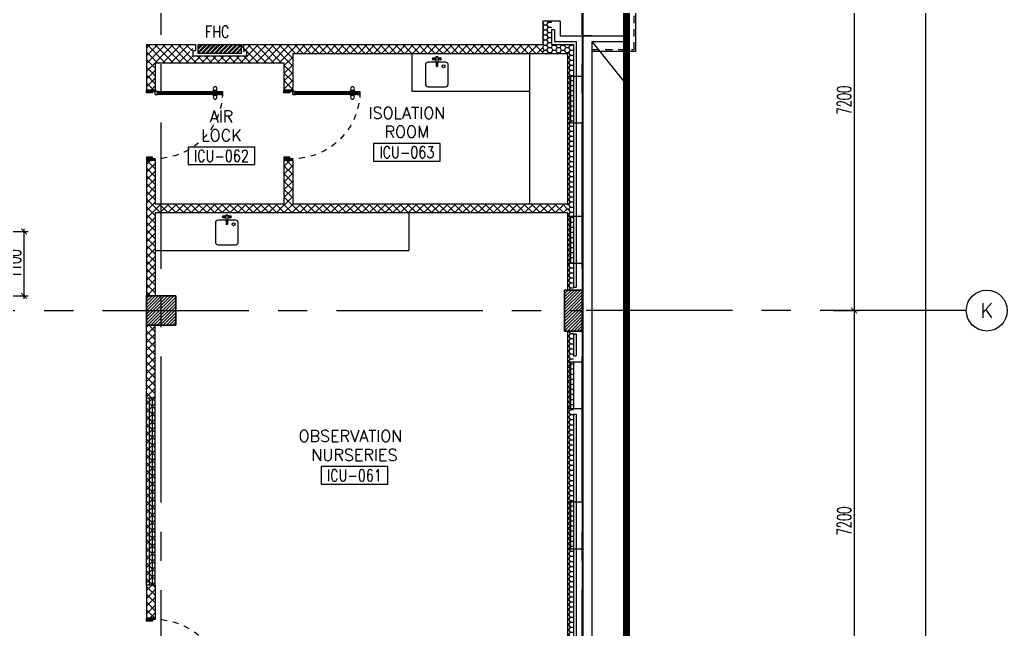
# Model space of a CAD drawing. Extents: x 275967.8 to 276060, y 57291.9 to 57371.4.
# Drawn here: x 276043.16 to 276060.05, y 57337.73 to 57348.16 of the extents above; entities that cross this region are included whole.
import ezdxf
from ezdxf.enums import TextEntityAlignment as Align

# ---------------------------------------------------------------- set-up
doc = ezdxf.new("R2010")
doc.units = 0
doc.header["$MEASUREMENT"] = 0
doc.header["$PDMODE"] = 34
for name, pattern in [('CENTER2', [1.125, 0.75, -0.125, 0.125, -0.125]), ('CENTERX2', [4, 2.5, -0.5, 0.5, -0.5]), ('HIDDEN', [0.375, 0.25, -0.125]), ('HIDDEN2', [0.1875, 0.125, -0.0625])]:
    doc.linetypes.add(name, pattern=pattern)
doc.layers.get('0').update_dxf_attribs({"linetype": 'CONTINUOUS'})
doc.layers.get('DEFPOINTS').update_dxf_attribs({"linetype": 'CONTINUOUS'})
for name, color, linetype in [('AX-CR', 2, 'CONTINUOUS'), ('AX-DIM', 4, 'CONTINUOUS'), ('AX-TXT', 2, 'CONTINUOUS'), ('AXES', 11, 'CENTERX2'), ('COL', 5, 'CONTINUOUS'), ('DOOR', 7, 'CONTINUOUS'), ('ELEV', 2, 'CONTINUOUS'), ('FHC', 2, 'CONTINUOUS'), ('HAT', 8, 'CONTINUOUS'), ('INSUL', 4, 'CONTINUOUS'), ('NON-MEDICAL', 5, 'CONTINUOUS'), ('RM-BOX', 4, 'CONTINUOUS'), ('RM-NAME', 2, 'CONTINUOUS'), ('RM-NO', 2, 'CONTINUOUS'), ('ROOF', 7, 'CONTINUOUS'), ('SHAFT', 3, 'CONTINUOUS'), ('STR', 5, 'CONTINUOUS'), ('WALL', 2, 'CONTINUOUS'), ('WallType', 11, 'CONTINUOUS'), ('WallType2', 3, 'CONTINUOUS'), ('WIN', 3, 'CONTINUOUS')]:
    doc.layers.add(name, color=color, linetype=linetype)
doc.styles.add('ROMANS', font='ROMANS.shx', dxfattribs={"width": 0.6})
doc.dimstyles.new('STANDARD in', dxfattribs={"dimtxt": 0.24, "dimasz": 0.1, "dimexe": 0.07, "dimexo": 0.05, "dimgap": 0.05, "dimtad": 1, "dimdec": 0, "dimlfac": 1000, "dimzin": 0, "dimdsep": 46, "dimtxsty": 'ROMANS', "dimblk": 'ARCHTICK', "dimcen": 0.05, "dimdle": 0.05, "dimclrd": 4, "dimclre": 4, "dimclrt": 2, "dimadec": 0, "dimazin": 0, "dimtfac": 1, "dimtdec": 0, "dimtmove": 2, "dimatfit": 3, "dimfxl": 0, "dimtolj": 1, "dimtzin": 0, "dimarcsym": 0})
pattern_1 = [(45, (0, 0), (-0.066291260736, 0.066291260736), []), (135, (0, 0), (-0.066291260736, -0.066291260736), [])]
pattern_2 = [(0, (0, 0), (0.075, 0.04330127), [0.05, -0.1]), (120, (0, 0), (-0.074999999836, 0.043301270284), [0.05, -0.1]), (60, (0, 0), (1.64e-10, 0.086602540284), [-0.1, 0.05])]

# ---------------------------------------------------------------- blocks, each defined once
blk = doc.blocks.new('*X14')
at = {"color": 0}
for p, q in [((84179, 162721), (84648, 163190)), ((84179, 162774), (84595, 163190)), ((84179, 162827), (84542, 163190)), ((84179, 162880), (84489, 163190)), ((84179, 162933), (84436, 163190)), ((84179, 162986), (84383, 163190)), ((84179, 163039), (84330, 163190)), ((84179, 163092), (84277, 163190)), ((84179, 163145), (84224, 163190)), ((84201, 162690), (84679, 163168)), ((84254, 162690), (84679, 163115)), ((84307, 162690), (84679, 163062)), ((84360, 162690), (84679, 163009)), ((84413, 162690), (84679, 162956)), ((84466, 162690), (84679, 162903)), ((84519, 162690), (84679, 162850)), ((84572, 162690), (84679, 162797)), ((84625, 162690), (84679, 162744))]:
    blk.add_line(p, q, dxfattribs=at)
blk = doc.blocks.new('COL50')
at = {"layer": 'COL'}
blk.add_lwpolyline([(-250, 250), (-250, -250), (250, -250), (250, 250)], close=True, dxfattribs=at)
blk = doc.blocks.new('RM1')
at = {"layer": 'RM-BOX'}
blk.add_lwpolyline([(570, -200), (-570, -200), (-570, -500), (570, -500)], close=True, dxfattribs=at)
at = {"layer": 'RM-NAME', "style": 'ROMANS'}
for tag, p in [('ROOMNAME1', (0, 324)), ('ROOMNAME2', (0, 0))]:
    blk.add_attdef(tag, text='', height=200, dxfattribs=at).set_placement(p, align=Align.MIDDLE)
at = {"layer": 'RM-NO', "style": 'ROMANS', "width": 0.8}
blk.add_attdef('ROOMNO', text='', height=200, dxfattribs=at).set_placement((0, -350), align=Align.MIDDLE)
blk = doc.blocks.new('_ARCHTICK')
at = {"color": 0, "linetype": 'ByBlock', "const_width": 0.15}
blk.add_lwpolyline([(-0.5, -0.5), (0.5, 0.5)], dxfattribs=at)
blk = doc.blocks.new('*D152')
at = {"layer": 'AX-DIM', "color": 4, "lineweight": -2, "ltscale": 0.3}
for p, q in [((276058.645, 57357.883), (276058.645, 57298.463)), ((276056.803, 57357.833), (276058.715, 57357.833)), ((276054.365, 57298.513), (276058.715, 57298.513))]:
    blk.add_line(p, q, dxfattribs=at)
at = {"layer": 'DEFPOINTS', "color": 0, "ltscale": 0.3}
for p in [(276056.753, 57357.833), (276054.315, 57298.513), (276058.645, 57298.513)]:
    blk.add_point(p, dxfattribs=at)
at = {"layer": 'AX-DIM', "color": 4, "lineweight": -2, "ltscale": 0.3, "xscale": 0.1, "yscale": 0.1, "zscale": 0.1}
for p, rotation in [((276058.645, 57357.833), 90), ((276058.645, 57298.513), 270)]:
    blk.add_blockref('_ARCHTICK', p, dxfattribs=dict(at, rotation=rotation))
at = {"layer": 'AX-DIM', "color": 2, "ltscale": 0.3, "insert": (276058.475, 57328.173), "char_height": 0.24, "attachment_point": 5, "rotation": 90, "style": 'ROMANS'}
blk.add_mtext('\\A1;59320', dxfattribs=at)
blk = doc.blocks.new('*D140')
at = {"layer": 'AX-DIM', "color": 4, "lineweight": -2, "ltscale": 0.3}
for p, q in [((276057.425, 57350.433), (276057.425, 57343.133)), ((276057.075, 57350.383), (276057.495, 57350.383)), ((276057.075, 57343.183), (276057.495, 57343.183))]:
    blk.add_line(p, q, dxfattribs=at)
at = {"layer": 'DEFPOINTS', "color": 0, "ltscale": 0.3}
for p in [(276057.025, 57350.383), (276057.025, 57343.183), (276057.425, 57343.183)]:
    blk.add_point(p, dxfattribs=at)
at = {"layer": 'AX-DIM', "color": 4, "lineweight": -2, "ltscale": 0.3, "xscale": 0.1, "yscale": 0.1, "zscale": 0.1}
for p, rotation in [((276057.425, 57350.383), 90), ((276057.425, 57343.183), 270)]:
    blk.add_blockref('_ARCHTICK', p, dxfattribs=dict(at, rotation=rotation))
at = {"layer": 'AX-DIM', "color": 2, "ltscale": 0.3, "insert": (276057.255, 57346.783), "char_height": 0.24, "attachment_point": 5, "rotation": 90, "style": 'ROMANS'}
blk.add_mtext('\\A1;7200', dxfattribs=at)
blk = doc.blocks.new('AXR')
at = {"layer": 'AX-CR'}
blk.add_circle((350, 0), 350, dxfattribs=at)
at = {"layer": 'AX-TXT', "style": 'ROMANS'}
blk.add_attdef('AX', text='', height=250, dxfattribs=at).set_placement((350, 0), align=Align.MIDDLE)
blk = doc.blocks.new('*D139')
at = {"layer": 'AX-DIM', "color": 4, "lineweight": -2, "ltscale": 0.3}
for p, q in [((276057.075, 57343.183), (276057.495, 57343.183)), ((276057.425, 57343.233), (276057.425, 57335.933)), ((276057.075, 57335.983), (276057.495, 57335.983))]:
    blk.add_line(p, q, dxfattribs=at)
at = {"layer": 'DEFPOINTS', "color": 0, "ltscale": 0.3}
for p in [(276057.025, 57343.183), (276057.025, 57335.983), (276057.425, 57335.983)]:
    blk.add_point(p, dxfattribs=at)
at = {"layer": 'AX-DIM', "color": 4, "lineweight": -2, "ltscale": 0.3, "xscale": 0.1, "yscale": 0.1, "zscale": 0.1}
for p, rotation in [((276057.425, 57343.183), 90), ((276057.425, 57335.983), 270)]:
    blk.add_blockref('_ARCHTICK', p, dxfattribs=dict(at, rotation=rotation))
at = {"layer": 'AX-DIM', "color": 2, "ltscale": 0.3, "insert": (276057.255, 57339.583), "char_height": 0.24, "attachment_point": 5, "rotation": 90, "style": 'ROMANS'}
blk.add_mtext('\\A1;7200', dxfattribs=at)
blk = doc.blocks.new('C11')
at = {"layer": 'HAT'}
h = blk.add_hatch(dxfattribs=at)
h.set_pattern_fill('ANSI31', color=256, scale=300, style=0)
h.set_pattern_definition([(45, (-248556.182, -75061.005), (-26.5165043, 26.5165043), [])])
h.paths.add_polyline_path([(300, 700), (0, 700), (0, 350), (300, 350)])
h.paths.add_polyline_path([(300, 350), (0, 350), (0, 0), (300, 0)])
at = {"layer": 'COL'}
blk.add_lwpolyline([(300, 700), (300, 0), (0, 0), (0, 700)], close=True, dxfattribs=at)
blk = doc.blocks.new('DOOR100')
at = {"layer": 'DOOR', "color": 0, "linetype": 'ByBlock'}
for p, q in [((-82, 1205), (-91, 1205)), ((-91, 1205), (-91, 1140)), ((-75, 1218), (-82, 1218)), ((-82, 1128), (-82, 1218)), ((-82, 1205), (-82, 1140)), ((-25, 1300), (-75, 1300)), ((-75, 1300), (-25, 1300)), ((-75, 1250), (-75, 1300)), ((-58, 1250), (-75, 1250)), ((-42, 1270), (-58, 1270)), ((-58, 1250), (-58, 1270)), ((-42, 1250), (-42, 1270)), ((-25, 1250), (-42, 1250)), ((-25, 1250), (-25, 1300)), ((-25, 1218), (-18, 1218)), ((-18, 1128), (-18, 1218)), ((-18, 1205), (-9, 1205)), ((-18, 1205), (-18, 1140)), ((-9, 1205), (-9, 1140)), ((-82, 1140), (-91, 1140)), ((-75, 1128), (-82, 1128)), ((-25, 1128), (-18, 1128)), ((-18, 1140), (-9, 1140)), ((-75, 200), (-58, 200)), ((-75, 150), (-75, 200)), ((-58, 200), (-58, 180)), ((-58, 180), (-42, 180)), ((-42, 200), (-25, 200)), ((-42, 180), (-42, 200)), ((-25, 200), (-25, 150)), ((-1200, 0), (-1200, 150)), ((-1200, 150), (-1175, 150)), ((-1200, 150), (-1200, 0)), ((-1150, 0), (-1200, 0)), ((-1175, 150), (-1175, 100)), ((-1175, 100), (-1150, 100)), ((-1150, 100), (-1150, 0)), ((-75, 150), (-25, 150)), ((-50, 100), (-50, 0)), ((-25, 100), (-50, 100)), ((-50, 0), (0, 0)), ((0, 150), (-25, 150)), ((-25, 150), (-25, 100)), ((0, 150), (0, 0))]:
    blk.add_line(p, q, dxfattribs=at)
at = {"layer": 'DOOR', "linetype": 'ByBlock'}
for p, q in [((-75, 1250), (-75, 200)), ((-58, 200), (-58, 1250)), ((-42, 200), (-42, 1250)), ((-25, 200), (-25, 1250)), ((0, 0), (0, 150))]:
    blk.add_line(p, q, dxfattribs=at)
at = {"layer": 'DOOR', "color": 9, "linetype": 'ByBlock'}
for p, q in [((-1150, 0), (-1200, 114)), ((-1150, 0), (-1200, 40)), ((-1150, 0), (-1163, 100)), ((-50, 0), (0, 114)), ((-50, 0), (-37, 100)), ((-50, 0), (0, 40))]:
    blk.add_line(p, q, dxfattribs=at)
at = {"layer": 'DOOR', "color": 0, "linetype": 'ByBlock'}
for centre in [(-124, 1173), (24, 1173)]:
    blk.add_circle(centre, 32.4, dxfattribs=at)
at = {"layer": 'DOOR', "linetype": 'HIDDEN', "ltscale": 0.5}
blk.add_arc((-25, 150), 1150, 90, 180.0001, dxfattribs=at)
at = {"layer": 'DOOR', "color": 9, "linetype": 'ByBlock'}
for centre, radius, start, end in [((-1150, 0), 154, 103.7142, 108.8947), ((-1150, 0), 134, 100.72, 111.8402), ((-1150, 0), 94.4, 90, 121.9818), ((-1150, 0), 74.4, 90, 132.2236), ((-1150, 0), 54.4, 90, 156.7926), ((-1150, 0), 34.4, 90, 180), ((-1150, 0), 14.4, 90, 180), ((-50, 0), 94.4, 58.0182, 90), ((-50, 0), 74.4, 47.7764, 90), ((-50, 0), 54.4, 23.2074, 90), ((-50, 0), 34.4, 0, 90), ((-50, 0), 14.4, 0, 90), ((-50, 0), 134, 68.1598, 79.28), ((-50, 0), 114, 64.0838, 77.3774), ((-50, 0), 154, 71.1053, 76.2858)]:
    blk.add_arc(centre, radius, start, end, dxfattribs=at)
blk = doc.blocks.new('*D766')
at = {"layer": 'DEFPOINTS', "color": 0, "linetype": 'ByBlock', "ltscale": 0.3}
for p in [(276042.893, 57344.533), (276043.231, 57344.533), (276042.893, 57343.433)]:
    blk.add_point(p, dxfattribs=at)
at = {"layer": 'SHAFT', "color": 4, "linetype": 'ByBlock', "lineweight": -2, "ltscale": 0.3}
for p, q in [((276042.943, 57344.533), (276043.301, 57344.533)), ((276043.231, 57343.383), (276043.231, 57344.583)), ((276042.943, 57343.433), (276043.301, 57343.433))]:
    blk.add_line(p, q, dxfattribs=at)
at = {"layer": 'SHAFT', "color": 4, "linetype": 'ByBlock', "lineweight": -2, "ltscale": 0.3, "xscale": 0.1, "yscale": 0.1, "zscale": 0.1}
for p, rotation in [((276043.231, 57344.533), 90), ((276043.231, 57343.433), 270)]:
    blk.add_blockref('_ARCHTICK', p, dxfattribs=dict(at, rotation=rotation))
at = {"layer": 'SHAFT', "color": 2, "linetype": 'ByBlock', "ltscale": 0.3, "insert": (276043.061, 57343.983), "char_height": 0.24, "attachment_point": 5, "rotation": 90, "style": 'ROMANS'}
blk.add_mtext('\\A1;1100', dxfattribs=at)

msp = doc.modelspace()

# ---------------------------------------------------------------- hatches: boundary and pattern name
at = {"layer": 'FHC', "linetype": 'ByBlock', "ltscale": 0.3}
h = msp.add_hatch(dxfattribs=at)
h.set_pattern_fill('ANSI32', color=11, scale=0.14, style=0)
h.set_pattern_definition([(45, (275860.452275, 57322.7401), (-0.037123106, 0.037123106), []), (45, (275860.477024, 57322.7401), (-0.037123106, 0.037123106), [])])
h.paths.add_polyline_path([(276046.9452, 57347.5809), (276046.9452, 57347.7329), (276046.2092, 57347.7329), (276046.2092, 57347.5809)])
h.paths.add_polyline_path([(276046.0391, 57347.244), (276046.0391, 57347.5807), (276046.2491, 57347.5807), (276046.2491, 57347.244)], flags=9)
at = {"layer": 'WallType', "linetype": 'ByBlock', "ltscale": 0.3}
h = msp.add_hatch(dxfattribs=at)
h.set_pattern_fill('ANSI37', color=256, scale=0.75, style=0)
h.set_pattern_definition(pattern_1)
h.paths.add_polyline_path([(276052.1005, 57347.7329), (276046.9355, 57347.7329), (276046.9355, 57347.6329), (276046.9855, 57347.6329), (276046.9855, 57347.5429), (276046.0655, 57347.5429), (276046.0655, 57347.6329), (276046.1155, 57347.6329), (276046.1155, 57347.7329), (276045.5755, 57347.7329), (276045.5755, 57347.4229), (276047.6755, 57347.4229), (276047.6755, 57346.9454), (276047.8255, 57346.9454), (276047.8255, 57347.5829), (276052.1005, 57347.5829)])
h.paths.add_polyline_path([(276045.5755, 57347.7329), (276045.3255, 57347.7329), (276045.3255, 57346.9554), (276045.4755, 57346.9554), (276045.4755, 57347.4229), (276045.5755, 57347.4229)])
h = msp.add_hatch(dxfattribs=at)
h.set_pattern_fill('ANSI37', color=256, scale=0.75, style=0)
h.set_pattern_definition(pattern_1)
h.paths.add_polyline_path([(276052.5255, 57345.0079), (276047.8255, 57345.0079), (276047.8255, 57345.7554), (276047.6755, 57345.7554), (276047.6755, 57345.0079), (276045.5755, 57345.0079), (276045.5755, 57344.8579), (276052.5255, 57344.8579)])
h.paths.add_polyline_path([(276045.5755, 57345.0079), (276045.4755, 57345.0079), (276045.4755, 57345.7554), (276045.3255, 57345.7554), (276045.3255, 57344.8579), (276045.3255, 57343.4329), (276045.4755, 57343.4329), (276045.4755, 57344.8579), (276045.5755, 57344.8579)])
h = msp.add_hatch(dxfattribs=at)
h.set_pattern_fill('ANSI37', color=256, scale=0.75, style=0)
h.set_pattern_definition(pattern_1)
h.paths.add_polyline_path([(276045.4755, 57342.9329), (276045.3255, 57342.9329), (276045.3255, 57341.6829), (276045.4755, 57341.6829)])
h.paths.add_polyline_path([(276045.4755, 57341.6829), (276045.3255, 57341.6829), (276045.3255, 57338.4829), (276045.4755, 57338.4829)])
h.paths.add_polyline_path([(276045.4755, 57338.4829), (276045.3255, 57338.4829), (276045.3255, 57337.9204), (276045.4755, 57337.9204)])
at = {"layer": 'WallType2', "linetype": 'ByBlock', "ltscale": 0.3}
h = msp.add_hatch(dxfattribs=at)
h.set_pattern_fill('HONEY', color=256, scale=0.4, style=0)
h.set_pattern_definition(pattern_2)
h.paths.add_polyline_path([(276052.6255, 57347.7329), (276052.2505, 57347.7329), (276052.2505, 57348.1329), (276052.1005, 57348.1329), (276052.1005, 57347.5829), (276052.5255, 57347.5829), (276052.5255, 57347.195), (276052.6255, 57347.195)])
h = msp.add_hatch(dxfattribs=at)
h.set_pattern_fill('HONEY', color=256, scale=0.4, style=0)
h.set_pattern_definition(pattern_2)
h.paths.add_polyline_path([(276052.5255, 57347.195), (276052.5255, 57346.7829), (276052.6255, 57346.7829), (276052.6255, 57347.195)])
h.paths.add_polyline_path([(276052.6255, 57346.395), (276052.6255, 57346.7829), (276052.5255, 57346.7829), (276052.5255, 57346.395)])
h = msp.add_hatch(dxfattribs=at)
h.set_pattern_fill('HONEY', color=256, scale=0.4, style=0)
h.set_pattern_definition(pattern_2)
h.paths.add_polyline_path([(276052.6255, 57346.395), (276052.5255, 57346.395), (276052.5255, 57344.8579), (276052.5255, 57344.795), (276052.6255, 57344.795)])
h.paths.add_polyline_path([(276052.6255, 57344.795), (276052.5255, 57344.795), (276052.5255, 57343.995), (276052.6255, 57343.995)])
h = msp.add_hatch(dxfattribs=at)
h.set_pattern_fill('HONEY', color=256, scale=0.4, style=0)
h.set_pattern_definition(pattern_2)
h.paths.add_polyline_path([(276052.6255, 57343.995), (276052.5255, 57343.995), (276052.5255, 57343.5329), (276052.6255, 57343.5329)])
h = msp.add_hatch(dxfattribs=at)
h.set_pattern_fill('HONEY', color=256, scale=0.4, style=0)
h.set_pattern_definition(pattern_2)
h.paths.add_polyline_path([(276052.6255, 57342.8329), (276052.5255, 57342.8329), (276052.5255, 57342.3079), (276052.6255, 57342.3079)])
h = msp.add_hatch(dxfattribs=at)
h.set_pattern_fill('HONEY', color=256, scale=0.4, style=0)
h.set_pattern_definition(pattern_2)
h.paths.add_polyline_path([(276052.6255, 57342.3079), (276052.5255, 57342.3079), (276052.5255, 57341.5079), (276052.6255, 57341.5079)])
h = msp.add_hatch(dxfattribs=at)
h.set_pattern_fill('HONEY', color=256, scale=0.4, style=0)
h.set_pattern_definition(pattern_2)
h.paths.add_polyline_path([(276052.6255, 57341.5079), (276052.5255, 57341.5079), (276052.5255, 57339.9079), (276052.6255, 57339.9079)])
h = msp.add_hatch(dxfattribs=at)
h.set_pattern_fill('HONEY', color=256, scale=0.4, style=0)
h.set_pattern_definition(pattern_2)
h.paths.add_polyline_path([(276052.6255, 57339.9079), (276052.5255, 57339.9079), (276052.5255, 57339.1079), (276052.6255, 57339.1079)])
h = msp.add_hatch(dxfattribs=at)
h.set_pattern_fill('HONEY', color=256, scale=0.4, style=0)
h.set_pattern_definition(pattern_2)
h.paths.add_polyline_path([(276052.6255, 57339.1079), (276052.5255, 57339.1079), (276052.5255, 57337.5079), (276052.6255, 57337.5079)])
h.paths.add_polyline_path([(276052.6255, 57337.5079), (276052.5255, 57337.5079), (276052.5255, 57336.7079), (276052.6255, 57336.7079)])
h.paths.add_polyline_path([(276052.6255, 57336.7079), (276052.5255, 57336.7079), (276052.5255, 57336.3329), (276052.6255, 57336.3329)])

# ---------------------------------------------------------------- linework, layer by layer
at = {"layer": 'AXES'}
for p, q in [((276052.7755, 57291.8986), (276052.7755, 57370.3613)), ((276052.7955, 57291.8986), (276052.7955, 57370.3613)), ((276045.5755, 57291.8986), (276045.5755, 57352.4829)), ((276036.5755, 57343.1829), (276052.7955, 57343.1829)), ((276059.3451, 57343.1829), (276052.5255, 57343.1829))]:
    msp.add_line(p, q, dxfattribs=at)
at = {"layer": 'ELEV', "linetype": 'CENTER2', "const_width": 0.12}
msp.add_lwpolyline([(276053.5351, 57296.8068), (276053.5351, 57360.645)], dxfattribs=at)
at = {"layer": 'FHC', "linetype": 'ByBlock', "ltscale": 0.3}
msp.add_lwpolyline([(276046.2092, 57347.7329), (276046.9452, 57347.7329), (276046.9452, 57347.5809), (276046.2092, 57347.5809)], close=True, dxfattribs=at)
at = {"layer": 'INSUL'}
for p, q in [((276052.2505, 57347.9829), (276052.2505, 57347.7329)), ((276052.3005, 57347.9829), (276052.2505, 57347.9829)), ((276052.3005, 57347.9829), (276052.3005, 57347.7829)), ((276052.2505, 57347.7329), (276052.6255, 57347.7329)), ((276052.3005, 57347.7829), (276052.6755, 57347.7829)), ((276052.6255, 57347.7329), (276052.6255, 57343.5829)), ((276052.6755, 57347.7829), (276052.6755, 57343.5829)), ((276052.6255, 57343.5829), (276052.6755, 57343.5829)), ((276052.6255, 57342.7829), (276052.6755, 57342.7829)), ((276052.6255, 57342.7829), (276052.6255, 57342.4079)), ((276052.6755, 57342.7829), (276052.6755, 57342.4079)), ((276052.6255, 57342.4079), (276052.6755, 57342.4079)), ((276052.6255, 57341.4079), (276052.6755, 57341.4079)), ((276052.6255, 57341.4079), (276052.6255, 57336.3829)), ((276052.6755, 57341.4079), (276052.6755, 57336.3829))]:
    msp.add_line(p, q, dxfattribs=at)
at = {"layer": 'NON-MEDICAL'}
for p, q in [((276049.8617, 57347.5848), (276049.8617, 57346.9348)), ((276051.8755, 57347.5848), (276051.8755, 57345.0098)), ((276051.8755, 57347.5848), (276051.8755, 57346.9348)), ((276050.2804, 57347.4324), (276050.144, 57347.4324)), ((276050.2744, 57347.5206), (276050.2804, 57347.3653)), ((276050.3065, 57347.5206), (276050.2744, 57347.5206)), ((276050.3065, 57347.5206), (276050.3004, 57347.3653)), ((276050.4369, 57347.4324), (276050.3004, 57347.4324)), ((276050.0941, 57347.3825), (276050.0941, 57347.0614)), ((276050.4868, 57347.0614), (276050.4868, 57347.3825)), ((276049.8617, 57346.9348), (276051.8755, 57346.9348)), ((276050.144, 57347.0115), (276050.4369, 57347.0115)), ((276049.8102, 57344.8598), (276049.8102, 57344.2098)), ((276046.6892, 57344.7286), (276046.5527, 57344.7286)), ((276046.6832, 57344.8168), (276046.6892, 57344.6615)), ((276046.7152, 57344.8168), (276046.6832, 57344.8168)), ((276046.7152, 57344.8168), (276046.7092, 57344.6615)), ((276046.8457, 57344.7286), (276046.7092, 57344.7286)), ((276046.5029, 57344.6787), (276046.5029, 57344.3576)), ((276046.8955, 57344.3576), (276046.8955, 57344.6787)), ((276045.4755, 57344.2098), (276049.8102, 57344.2098)), ((276046.5527, 57344.3078), (276046.8457, 57344.3078))]:
    msp.add_line(p, q, dxfattribs=at)
for centre, radius in [((276050.2407, 57347.4895), 0.0217), ((276050.2407, 57347.4895), 0.014), ((276050.3402, 57347.4895), 0.0217), ((276050.3402, 57347.4895), 0.014), ((276050.4049, 57347.3629), 0.0255), ((276046.6494, 57344.7857), 0.0217), ((276046.6494, 57344.7857), 0.014), ((276046.749, 57344.7857), 0.0217), ((276046.749, 57344.7857), 0.014), ((276046.8137, 57344.6592), 0.0255)]:
    msp.add_circle(centre, radius, dxfattribs=at)
for centre, radius, start, end in [((276050.144, 57347.3825), 0.0499, 90, 180), ((276050.4369, 57347.3825), 0.0499, 0, 90), ((276050.2904, 57347.3653), 0.00997, 180, 0), ((276050.144, 57347.0614), 0.0499, 180, 270), ((276050.4369, 57347.0614), 0.0499, 270, 0), ((276046.5527, 57344.6787), 0.0499, 90, 180), ((276046.8457, 57344.6787), 0.0499, 0, 90), ((276046.6992, 57344.6615), 0.00997, 180, 0), ((276046.5527, 57344.3576), 0.0499, 180, 270), ((276046.8457, 57344.3576), 0.0499, 270, 0)]:
    msp.add_arc(centre, radius, start, end, dxfattribs=at)
at = {"layer": 'ROOF'}
for p, q in [((276052.7755, 57347.8829), (276053.4947, 57347.8829)), ((276052.7955, 57336.2329), (276052.7955, 57347.8829)), ((276052.9455, 57347.8829), (276052.7955, 57347.8829)), ((276052.9455, 57336.3329), (276052.9455, 57347.7829)), ((276052.9455, 57347.7829), (276053.4947, 57347.7829))]:
    msp.add_line(p, q, dxfattribs=at)
at = {"layer": 'SHAFT'}
msp.add_line((276053.4947, 57347.1009), (276052.9455, 57347.7829), dxfattribs=at)
at = {"layer": 'STR'}
msp.add_lwpolyline([(276052.9441, 57347.6188), (276053.6955, 57347.6188), (276053.6955, 57350.2538), (276052.9441, 57350.2538)], dxfattribs=at)
at = {"layer": 'STR', "linetype": 'HIDDEN2'}
msp.add_lwpolyline([(276052.9441, 57347.6488), (276053.6655, 57347.6488), (276053.6655, 57350.2238), (276052.9441, 57350.2238)], dxfattribs=at)
at = {"layer": 'WALL'}
for p, q in [((276052.1005, 57348.1329), (276052.1005, 57347.7329)), ((276052.4005, 57348.1329), (276052.1005, 57348.1329)), ((276052.4005, 57348.1329), (276052.4005, 57347.8829)), ((276046.1655, 57347.7329), (276046.1655, 57347.6329)), ((276046.9855, 57347.7329), (276046.9855, 57347.6329)), ((276052.4005, 57347.8829), (276052.7755, 57347.8829)), ((276046.1155, 57347.6329), (276046.1155, 57347.5429)), ((276046.1155, 57347.6329), (276046.1655, 57347.6329)), ((276047.0355, 57347.6329), (276047.0355, 57347.5429)), ((276046.1155, 57347.5429), (276047.0355, 57347.5429)), ((276045.3255, 57344.8579), (276045.3255, 57343.4329)), ((276045.4755, 57344.8579), (276045.4755, 57343.4329)), ((276045.3255, 57341.6829), (276045.3255, 57342.9329)), ((276045.4755, 57341.6829), (276045.4755, 57342.9329)), ((276045.4755, 57341.6829), (276045.3255, 57341.6829))]:
    msp.add_line(p, q, dxfattribs=at)
at = {"layer": 'WALL', "linetype": 'ByBlock'}
for p, q in [((276045.3255, 57347.7329), (276045.3255, 57346.9554)), ((276045.3255, 57347.7329), (276046.1655, 57347.7329)), ((276046.9855, 57347.7329), (276052.1005, 57347.7329)), ((276052.7755, 57347.8829), (276052.7755, 57347.195)), ((276046.9855, 57347.6329), (276047.0355, 57347.6329)), ((276047.8255, 57347.5829), (276047.8255, 57346.9454)), ((276047.8255, 57347.5829), (276052.5255, 57347.5829)), ((276052.5255, 57347.5829), (276052.5255, 57347.195)), ((276045.4755, 57347.4229), (276045.4755, 57346.9554)), ((276045.4755, 57347.4229), (276047.6755, 57347.4229)), ((276047.6755, 57347.4229), (276047.6755, 57346.9454)), ((276052.5255, 57347.195), (276052.7755, 57347.195)), ((276045.4755, 57346.9554), (276045.3255, 57346.9554)), ((276047.6755, 57346.9454), (276047.8255, 57346.9454)), ((276052.5255, 57346.395), (276052.7755, 57346.395)), ((276052.5255, 57346.395), (276052.5255, 57345.0079)), ((276052.7755, 57346.395), (276052.7755, 57344.795)), ((276045.3255, 57345.7554), (276045.3255, 57344.8579)), ((276045.3255, 57345.7554), (276045.4755, 57345.7554)), ((276045.4755, 57345.7554), (276045.4755, 57345.0079)), ((276047.6755, 57345.7554), (276047.8255, 57345.7554)), ((276047.6755, 57345.7554), (276047.6755, 57345.0079)), ((276047.8255, 57345.7554), (276047.8255, 57345.0079)), ((276045.4755, 57345.0079), (276047.6755, 57345.0079)), ((276047.8255, 57345.0079), (276052.5255, 57345.0079)), ((276045.4755, 57344.8579), (276052.5255, 57344.8579)), ((276052.5255, 57344.8579), (276052.5255, 57344.795)), ((276052.5255, 57344.795), (276052.7755, 57344.795)), ((276052.5255, 57343.995), (276052.7755, 57343.995)), ((276052.5255, 57343.995), (276052.5255, 57343.5329)), ((276052.7755, 57343.995), (276052.7755, 57342.3079)), ((276045.3255, 57343.4329), (276045.3255, 57342.9329)), ((276045.4755, 57343.4329), (276045.4755, 57343.4325)), ((276052.5255, 57342.8329), (276052.5255, 57342.3079)), ((276052.5255, 57342.3079), (276052.7755, 57342.3079)), ((276052.5255, 57341.5079), (276052.5255, 57339.9079)), ((276052.5255, 57341.5079), (276052.7755, 57341.5079)), ((276052.7755, 57341.5079), (276052.7755, 57339.9079)), ((276052.5255, 57339.9079), (276052.7755, 57339.9079)), ((276052.5255, 57339.1079), (276052.7755, 57339.1079)), ((276052.5255, 57339.1079), (276052.5255, 57337.5079)), ((276052.7755, 57339.1079), (276052.7755, 57337.5079)), ((276045.4755, 57338.4829), (276045.3255, 57338.4829)), ((276045.3255, 57338.4829), (276045.3255, 57337.9204)), ((276045.4755, 57338.4829), (276045.4755, 57337.9204)), ((276045.4755, 57337.9204), (276045.3255, 57337.9204))]:
    msp.add_line(p, q, dxfattribs=at)
at = {"layer": 'WALL', "linetype": 'ByBlock', "ltscale": 0.3}
for points in [[(276052.4755, 57342.8329), (276052.7755, 57342.8329), (276052.7755, 57343.5329), (276052.4755, 57343.5329)], [(276045.8255, 57342.9329), (276045.3255, 57342.9329), (276045.3255, 57343.4329), (276045.8255, 57343.4329)]]:
    msp.add_lwpolyline(points, close=True, dxfattribs=at)
at = {"layer": 'WIN'}
for p, q in [((276052.5255, 57347.195), (276052.5255, 57346.395)), ((276052.5755, 57347.195), (276052.5755, 57346.395)), ((276052.6255, 57347.195), (276052.6255, 57346.395)), ((276052.7755, 57347.195), (276052.7755, 57346.395)), ((276052.5255, 57344.795), (276052.5255, 57343.995)), ((276052.5755, 57344.795), (276052.5755, 57343.995)), ((276052.6255, 57344.795), (276052.6255, 57343.995)), ((276052.7755, 57344.795), (276052.7755, 57343.995)), ((276052.5255, 57342.3079), (276052.5255, 57341.5079)), ((276052.5755, 57342.3079), (276052.5755, 57341.5079)), ((276052.6255, 57342.3079), (276052.6255, 57341.5079)), ((276052.7755, 57342.3079), (276052.7755, 57341.5079)), ((276052.5255, 57339.9079), (276052.5255, 57339.1079)), ((276052.5755, 57339.9079), (276052.5755, 57339.1079)), ((276052.6255, 57339.9079), (276052.6255, 57339.1079)), ((276052.7755, 57339.9079), (276052.7755, 57339.1079))]:
    msp.add_line(p, q, dxfattribs=at)
at = {"layer": 'WIN', "linetype": 'ByBlock'}
for p, q in [((276045.3255, 57338.4829), (276045.3255, 57341.6829)), ((276045.3755, 57338.4829), (276045.3755, 57341.6829)), ((276045.4255, 57338.4829), (276045.4255, 57341.6829)), ((276045.4755, 57338.4829), (276045.4755, 57341.6829))]:
    msp.add_line(p, q, dxfattribs=at)

# ---------------------------------------------------------------- block references
at = {"layer": 'AXES', "xscale": 0.001, "yscale": 0.001, "zscale": 0.001}
msp.add_blockref('AXR', (276059.3451, 57343.1829), dxfattribs=at).add_auto_attribs({'AX': 'K'})
at = {"layer": 'COL', "linetype": 'ByBlock', "xscale": 0.001, "yscale": 0.001, "zscale": 0.001}
msp.add_blockref('C11', (276052.4755, 57342.8329), dxfattribs=at)
at = {"layer": 'COL', "xscale": 0.001, "yscale": 0.001, "zscale": 0.001}
msp.add_blockref('COL50', (276045.5755, 57343.1829), dxfattribs=at)
at = {"layer": 'DOOR', "yscale": 0.001, "zscale": 0.001, "rotation": 270}
for p, xscale in [((276045.3255, 57346.9554), -0.001), ((276047.6755, 57346.9554), -0.001), ((276045.3255, 57336.7204), 0.001)]:
    msp.add_blockref('DOOR100', p, dxfattribs=dict(at, xscale=xscale))
at = {"layer": 'HAT', "xscale": 0.001, "yscale": 0.001, "zscale": 0.001}
msp.add_blockref('*X14', (275961.1463, 57180.2432), dxfattribs=at)
at = {"layer": 'RM-NAME', "xscale": 0.001, "yscale": 0.001, "zscale": 0.001}
for p, values in [((276046.6068, 57346.1787), {'ROOMNO': 'ICU-062', 'ROOMNAME2': 'LOCK', 'ROOMNAME1': 'AIR'}), ((276049.7784, 57346.241), {'ROOMNO': 'ICU-063', 'ROOMNAME2': 'ROOM', 'ROOMNAME1': 'ISOLATION'}), ((276048.8811, 57340.713), {'ROOMNO': 'ICU-061', 'ROOMNAME2': 'NURSERIES', 'ROOMNAME1': ' OBSERVATION  '})]:
    msp.add_blockref('RM1', p, dxfattribs=at).add_auto_attribs(values)

# ---------------------------------------------------------------- texts
at = {"layer": 'FHC', "color": 2, "style": 'ROMANS', "width": 0.8}
msp.add_text('FHC', height=0.2, dxfattribs=at).set_placement((276046.3251, 57347.8526))

# ---------------------------------------------------------------- dimensions: what is measured, and where the dimension line sits
at = {"layer": 'AX-DIM'}
for base, p1, p2, picture, middle in [((276058.6451, 57298.5129), (276056.7529, 57357.8329), (276054.3153, 57298.5129), '*D152', (276058.4751, 57328.1729)), ((276057.4253, 57343.1829), (276057.0253, 57350.3829), (276057.0253, 57343.1829), '*D140', (276057.2553, 57346.7829)), ((276057.4253, 57335.9829), (276057.0253, 57343.1829), (276057.0253, 57335.9829), '*D139', (276057.2553, 57339.5829))]:
    dim = msp.add_linear_dim(base=base, p1=p1, p2=p2, angle=270, dimstyle='STANDARD in', dxfattribs=at)
    dim.commit()
    dim.dimension.update_dxf_attribs({"geometry": picture, "text_midpoint": middle})
at = {"layer": 'SHAFT', "color": 0, "linetype": 'ByBlock', "ltscale": 0.3}
dim = msp.add_linear_dim(base=(276043.2306, 57344.5329), p1=(276042.8927, 57343.4329), p2=(276042.8927, 57344.5329), angle=90, dimstyle='STANDARD in', dxfattribs=at)
dim.commit()
dim.dimension.update_dxf_attribs({"geometry": '*D766', "text_midpoint": (276043.0606, 57343.9829)})

doc.saveas('drawing.dxf')
